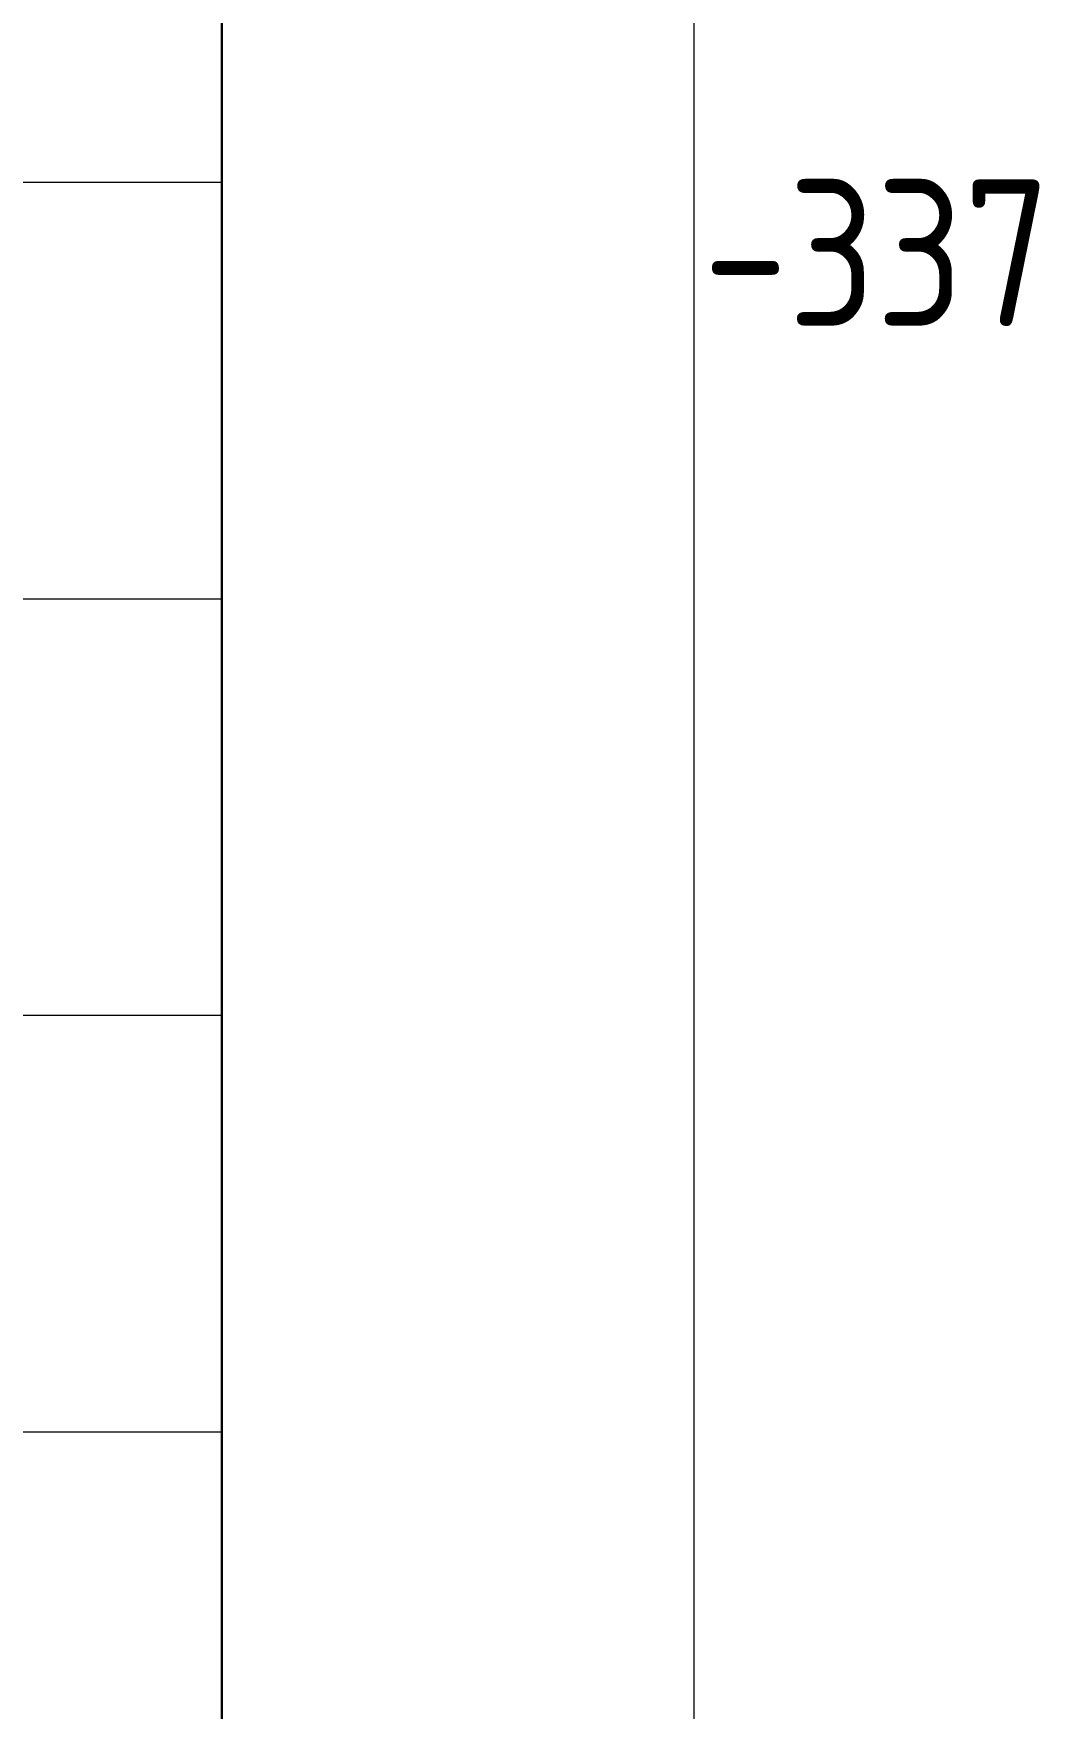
# Model space of a CAD drawing. Header units: millimetres. Extents: x 578 to 1029, y 98 to 264.
# Drawn here: x 903.426 to 905.824, y 159.659 to 163.652 of the extents above; entities that cross this region are included whole.
import ezdxf

# ---------------------------------------------------------------- set-up
doc = ezdxf.new("R2010")
doc.units = ezdxf.units.MM
doc.linetypes.add('Штрихпунктир 15 х 2 х 2 мм', pattern=[19, 15, -2, 0, -2])
for name, color, linetype, lineweight in [('Гидрошп', 7, 'Continuous', 30), ('котлован', 7, 'Continuous', 30), ('Низ котлована', 7, 'Continuous', 25), ('Оси', 7, 'Continuous', 18), ('откосы', 7, 'Continuous', 18)]:
    doc.layers.add(name, color=color, linetype=linetype, lineweight=lineweight)
doc.styles.add('ISOCPEUR_2', font='isocpeur.ttf', dxfattribs={"width": 0.85, "height": 300})

msp = doc.modelspace()

# ---------------------------------------------------------------- linework, layer by layer
at = {"layer": 'Гидрошп', "color": 7, "linetype": 'Штрихпунктир 15 х 2 х 2 мм', "lineweight": 13}
msp.add_line((905, 185), (905, 144.183), dxfattribs=at)
msp.add_line((905, 185), (905, 144.183), dxfattribs=at)
msp.add_line((905, 185), (905, 144.183), dxfattribs=at)
msp.add_line((905, 185), (905, 144.183), dxfattribs=at)
at = {"layer": 'котлован', "lineweight": 30}
msp.add_lwpolyline([(903.8749, 173.225), (903.8749, 151.45), (898.7749, 151.45), (898.7749, 173.225)], dxfattribs=at)
at = {"layer": 'Оси', "color": 7, "linetype": 'Штрихпунктир 15 х 2 х 2 мм'}
msp.add_line((905, 185), (905, 144.183), dxfattribs=at)
msp.add_line((905, 185), (905, 144.183), dxfattribs=at)
msp.add_line((905, 185), (905, 144.183), dxfattribs=at)
msp.add_line((905, 185), (905, 144.183), dxfattribs=at)
at = {"layer": 'откосы'}
for p, q in [((903.8749, 163.2964), (902.3749, 163.2964)), ((903.8749, 162.3036), (903.1249, 162.3036)), ((903.8749, 161.3107), (902.3749, 161.3107)), ((903.8749, 160.3179), (903.1249, 160.3179))]:
    msp.add_line(p, q, dxfattribs=at)

# ---------------------------------------------------------------- texts
at = {"layer": 'Низ котлована', "lineweight": 18, "insert": (905.0216, 163.3044), "char_height": 0.35, "width": 1.14481, "attachment_point": 1, "style": 'ISOCPEUR_2'}
msp.add_mtext('-337', dxfattribs=at)

doc.saveas('drawing.dxf')
